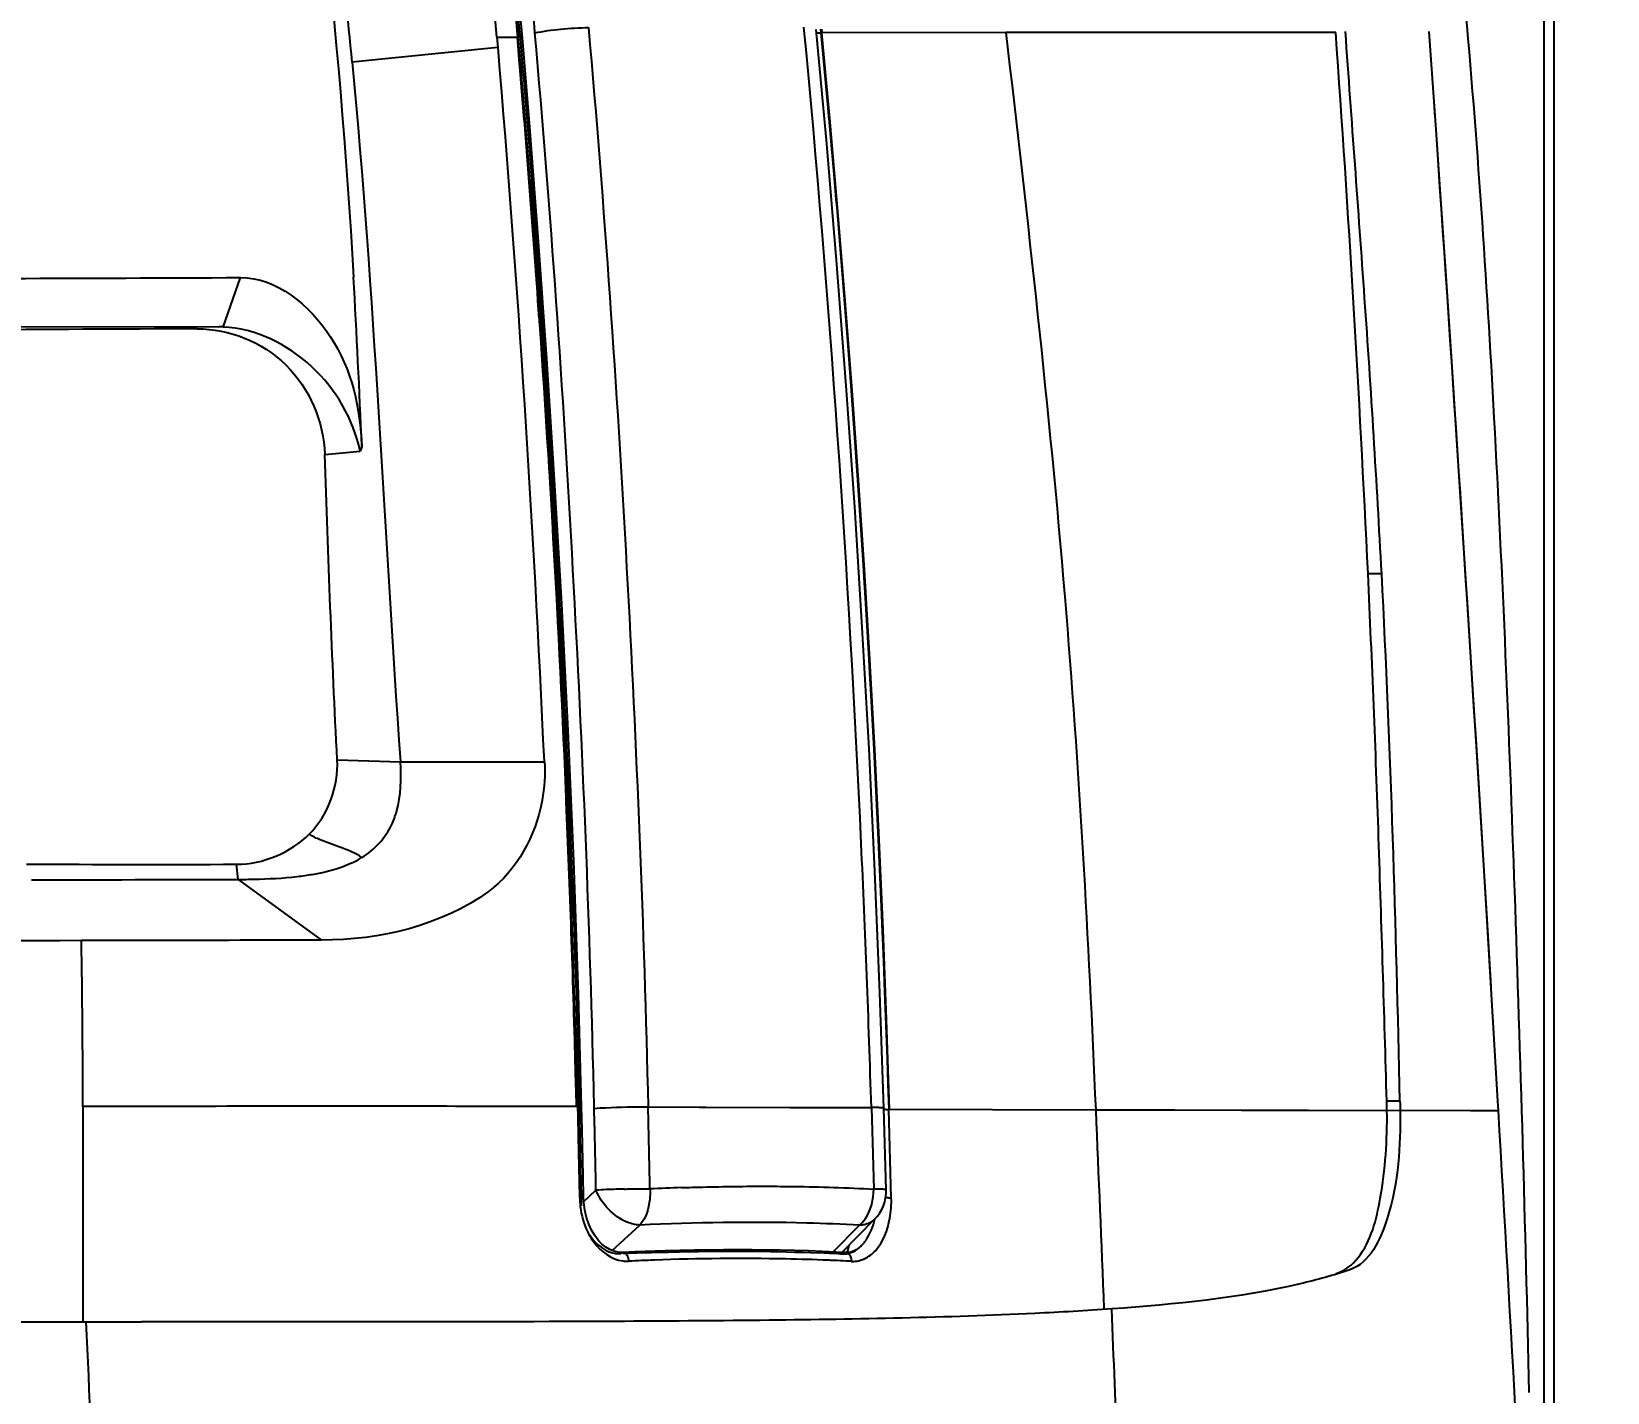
# Model space of a CAD drawing. Header units: millimetres. Extents: x 0 to 5940, y 0 to 4200.
# Drawn here: x 2946.6 to 3032.4, y 3065 to 3139.1 of the extents above; entities that cross this region are included whole.
import ezdxf

# ---------------------------------------------------------------- set-up
doc = ezdxf.new("R2010")
doc.units = ezdxf.units.MM
doc.header["$LTSCALE"] = 32.67
doc.header["$PDMODE"] = 3
doc.header["$PDSIZE"] = 8
doc.layers.get('0').update_dxf_attribs({"linetype": 'CONTINUOUS'})
doc.layers.get('Defpoints').update_dxf_attribs({"linetype": 'CONTINUOUS'})
doc.layers.add('00_COMPONENTS', color=7, linetype='CONTINUOUS')
doc.styles.get("Standard").update_dxf_attribs({"font": 'simfang.ttf'})
doc.dimstyles.get("Standard").update_dxf_attribs({"dimtxt": 3, "dimasz": 3, "dimexe": 2.5, "dimexo": 0.5, "dimtad": 1, "dimdsep": 46, "dimtxsty": 'Standard', "dimblk": '_FILLED', "dimblk1": '_FILLED', "dimblk2": '_FILLED', "dimcen": 0.09, "dimclrt": 3, "dimazin": 2, "dimtol": 1, "dimtp": 0.01, "dimtm": 0.01, "dimtfac": 1, "dimtofl": 0, "dimtmove": 0, "dimatfit": 3, "dimldrblk": '_FILLED', "dimfxl": 1, "dimtolj": 1, "dimarcsym": 0})

# ---------------------------------------------------------------- blocks, each defined once
blk = doc.blocks.new('_FILLED')
at = {"color": 0, "linetype": 'ByBlock'}
blk.add_solid([(0, 0), (-1, 0.1667), (-1, -0.1667)], dxfattribs=at)
blk = doc.blocks.new('*D8')
at = {"color": 4, "lineweight": -2, "transparency": 16777216}
for p, q in [((2405.184, 3220.752), (3108.866, 3220.752)), ((3106.366, 3200.752), (3106.366, 3106.419)), ((3106.366, 2990.836), (3106.366, 3085.169)), ((2405.184, 2970.836), (3108.866, 2970.836))]:
    blk.add_line(p, q, dxfattribs=at)
at = {"layer": 'Defpoints', "color": 0, "transparency": 16777216}
for p in [(2404.684, 3220.752), (2404.684, 2970.836), (3106.366, 2970.836)]:
    blk.add_point(p, dxfattribs=at)
at = {"color": 4, "lineweight": -2, "transparency": 16777216, "xscale": 20, "yscale": 20, "zscale": 20}
for p, rotation in [((3106.366, 3220.752), 90), ((3106.366, 2970.836), 270)]:
    blk.add_blockref('_FILLED', p, dxfattribs=dict(at, rotation=rotation))
at = {"color": 3, "transparency": 16777216, "insert": (3106.366, 3095.794), "char_height": 20, "attachment_point": 5}
blk.add_mtext('\\A1;250', dxfattribs=at)

msp = doc.modelspace()

# ---------------------------------------------------------------- linework, layer by layer
at = {"color": 7}
msp.add_line((3028.93379, 3156.85494), (3028.93379, 3024.47756), dxfattribs=at)
msp.add_open_spline([(3022.39979, 3159.24495), (3023.35529, 3153.13968), (3024.89413, 3139.42419), (3026.36799, 3117.07652), (3027.4011, 3091.78633), (3027.91443, 3074.09439), (3028.11984, 3065.00128)], degree=3, knots=[0, 0, 0, 0, 0.19624407, 0.43793216, 0.71115769, 1, 1, 1, 1], dxfattribs=at)
at = {"layer": '00_COMPONENTS', "color": 7}
for p, q in [((3029.48379, 3147.83619), (3029.48379, 3003.47391)), ((2973.31788, 3138.76785), (2973.20263, 3140.07995)), ((2971.93046, 3138.79622), (2971.97894, 3138.23252)), ((3023.07865, 3133.48977), (3022.69312, 3139.10692)), ((3023.26763, 3130.76887), (3023.08102, 3133.48993)), ((3023.19544, 3131.82736), (3023.08157, 3133.48997)), ((2956.79373, 3123.01619), (2944.74796, 3123.02294)), ((3026.06949, 3086.99149), (3025.66245, 3093.71813)), ((3026.06234, 3087.11095), (3025.82267, 3091.08669)), ((2976.56571, 3079.27695), (2976.53555, 3080.55657)), ((2993.12666, 3076.04354), (2992.99511, 3080.47823)), ((3021.09898, 3080.8543), (3020.38013, 3080.85574)), ((3020.39031, 3080.37582), (3020.38726, 3080.53536)), ((3021.09898, 3080.8543), (3021.10228, 3080.69363)), ((3021.10228, 3080.69363), (3021.10462, 3080.5334)), ((3021.10462, 3080.5334), (3021.10619, 3080.37354)), ((3026.46264, 3080.35641), (3026.43256, 3080.86907)), ((2976.62187, 3076.79868), (2976.56571, 3079.27695)), ((2976.64718, 3075.63631), (2976.62187, 3076.79868)), ((2992.49465, 3074.43379), (2990.71551, 3072.62918)), ((2977.08757, 3073.83275), (2976.93714, 3074.16047)), ((2977.25973, 3073.54331), (2977.08757, 3073.83275)), ((2977.45011, 3073.29233), (2977.25973, 3073.54331)), ((2978.07365, 3072.78886), (2977.85881, 3072.91773)), ((2979.46612, 3072.65895), (2978.78772, 3072.62897)), ((2990.3894, 3072.64583), (2988.89334, 3072.70787)), ((2991.76669, 3072.98325), (2991.72188, 3072.93777)), ((2990.91834, 3072.61882), (2990.3894, 3072.64583)), ((2991.06445, 3072.62189), (2990.92151, 3072.61866)), ((2767.23431, 3068.84097), (2949.55995, 3068.84296)), ((2949.55986, 3068.84291), (2952.57379, 3068.84294))]:
    msp.add_line(p, q, dxfattribs=at)
at = {"layer": '00_COMPONENTS', "color": 4}
for p, q in [((2971.93084, 3138.79618), (2973.04292, 3138.79625)), ((2989.54993, 3139.24134), (2989.56974, 3139.03419)), ((2989.59748, 3139.23999), (2989.61745, 3139.03287)), ((2999.66182, 3139.04281), (2989.61789, 3139.03286)), ((3017.59838, 3139.06074), (2999.66182, 3139.04284)), ((3023.08157, 3133.48997), (3022.6932, 3139.1053)), ((2971.97818, 3138.23243), (2964.04968, 3137.43473)), ((2957.02527, 3123.01606), (2957.97685, 3125.70705)), ((2964.57703, 3116.49611), (2964.48761, 3116.24996)), ((2962.55922, 3116.0831), (2964.48762, 3116.25028)), ((3020.10322, 3109.57858), (3019.35882, 3109.58035)), ((2963.23647, 3099.445), (2966.6771, 3099.33588)), ((2966.6771, 3099.33588), (2974.53255, 3099.33962)), ((2957.84486, 3092.93753), (2957.75658, 3093.76045)), ((2957.84486, 3092.93753), (2962.37965, 3089.63038)), ((3026.43256, 3080.86907), (3026.06949, 3086.99149)), ((2949.38735, 3080.56881), (2949.38736, 3068.85676)), ((2976.32134, 3080.57072), (2976.3344, 3080.02601)), ((2976.40655, 3080.53772), (2976.41953, 3079.99119)), ((2977.22816, 3080.47217), (2977.22572, 3080.57326)), ((2980.16371, 3080.55238), (2982.95832, 3080.54306)), ((2982.95832, 3080.54306), (2983.3053, 3080.54193)), ((2983.3053, 3080.54193), (2987.88932, 3080.52746)), ((2987.88932, 3080.52746), (2992.31713, 3080.51483)), ((2992.31724, 3080.51452), (2992.44843, 3076.07606)), ((2993.10907, 3080.41079), (2993.26101, 3080.41168)), ((2993.40447, 3075.60272), (2993.26106, 3080.41169)), ((3004.54893, 3080.37991), (2993.26108, 3080.41168)), ((3020.39102, 3080.34398), (3004.54898, 3080.37998)), ((3008.83328, 3080.36911), (3004.54898, 3080.37998)), ((3020.39031, 3080.37582), (3024.94514, 3080.36211)), ((2976.3344, 3080.02601), (2976.36014, 3078.93415)), ((2976.41953, 3079.99119), (2976.44506, 3078.89812)), ((3012.70381, 3080.36002), (3008.83328, 3080.36911)), ((3016.12169, 3080.35259), (3012.70381, 3080.36002)), ((3024.94514, 3080.36211), (3026.46264, 3080.35641)), ((2976.36014, 3078.93415), (2976.3977, 3077.29354)), ((2976.44506, 3078.89812), (2976.48226, 3077.25843)), ((2976.3977, 3077.29354), (2976.43402, 3075.64988)), ((2976.48226, 3077.25843), (2976.51815, 3075.61865)), ((2976.65996, 3075.40096), (2977.32529, 3076.01389)), ((2993.25019, 3075.60185), (2993.40443, 3075.60272)), ((2978.20518, 3072.73397), (2979.70719, 3074.11769)), ((2990.23934, 3072.65205), (2991.67927, 3074.11259)), ((2991.76669, 3072.98325), (2991.77317, 3072.98979)), ((2978.78422, 3072.62877), (2978.78772, 3072.62897)), ((2990.63513, 3072.54765), (2990.72118, 3072.54357)), ((2990.63563, 3072.54808), (2990.72113, 3072.54353)), ((2949.56003, 3068.85606), (2949.55995, 3068.84296)), ((2952.57329, 3068.84298), (2952.57342, 3068.85625))]:
    msp.add_line(p, q, dxfattribs=at)
at = {"layer": '00_COMPONENTS', "color": 40}
for p, q in [((2973.09949, 3138.79632), (2973.04294, 3138.79631)), ((2989.6175, 3139.03288), (2989.56988, 3139.03284)), ((2976.32134, 3080.57072), (2976.26295, 3080.57084))]:
    msp.add_line(p, q, dxfattribs=at)
for points in [[(2970.78044, 3161.59048), (2971.1381, 3158.3428), (2971.4843, 3155.09209), (2971.81902, 3151.83845), (2972.14226, 3148.58196), (2972.454, 3145.32272), (2972.75423, 3142.06081), (2973.04296, 3138.79632)], [(2973.09961, 3138.79634), (2972.81041, 3142.06082), (2972.50969, 3145.32272), (2972.19746, 3148.58196), (2971.87373, 3151.83845), (2971.53851, 3155.0921), (2971.1918, 3158.34281), (2970.83362, 3161.59051)], [(2974.73974, 3116.82388), (2974.53617, 3119.96842), (2974.32204, 3123.11116), (2974.09736, 3126.25201), (2973.86214, 3129.39091), (2973.61637, 3132.52777), (2973.36006, 3135.66252), (2973.09323, 3138.79507)], [(2989.56974, 3139.03419), (2990.02223, 3134.17479), (2990.44835, 3129.31056), (2990.84821, 3124.44054), (2991.22179, 3119.5651), (2991.56905, 3114.68462), (2991.88996, 3109.79947), (2992.18451, 3104.91002), (2992.45267, 3100.01667), (2992.69442, 3095.11978), (2992.90973, 3090.21973), (2993.0986, 3085.31691), (2993.26101, 3080.41169)], [(2993.31306, 3080.41148), (2993.14997, 3085.31668), (2992.96046, 3090.21947), (2992.74456, 3095.11949), (2992.50229, 3100.01636), (2992.23366, 3104.9097), (2991.93869, 3109.79914), (2991.61741, 3114.68429), (2991.26984, 3119.56479), (2990.89601, 3124.44026), (2990.49594, 3129.31032), (2990.06967, 3134.1746), (2989.61722, 3139.03272)], [(2976.32016, 3080.57063), (2976.21368, 3084.60627), (2976.08991, 3088.64041), (2975.94884, 3092.67291), (2975.79049, 3096.70358), (2975.61487, 3100.73227), (2975.42197, 3104.75881), (2975.21181, 3108.78304), (2974.9844, 3112.80478), (2974.73974, 3116.82388)]]:
    msp.add_lwpolyline(points, dxfattribs=at)
at = {"layer": '00_COMPONENTS', "color": 7}
for points in [[(2976.53542, 3080.55667), (2976.37034, 3086.66638), (2976.11992, 3093.94654), (2975.81571, 3101.04031), (2975.46448, 3107.95033), (2975.07476, 3114.69705), (2974.65302, 3121.27451), (2974.20317, 3127.6777), (2973.72496, 3133.90581), (2973.31788, 3138.76785)], [(2992.99526, 3080.47871), (2992.78266, 3086.75752), (2992.51133, 3093.39086), (2992.19031, 3100.04508), (2991.8235, 3106.6563), (2991.41221, 3113.22357), (2990.95287, 3119.80864), (2990.44411, 3126.41438), (2989.88907, 3132.98373), (2989.317, 3139.21294)], [(3023.01559, 3134.44404), (3022.93936, 3135.55557), (3022.6932, 3139.1053)], [(3025.82267, 3091.08669), (3025.57463, 3095.15566), (3025.31788, 3099.31759), (3025.05158, 3103.57851), (3024.7757, 3107.93175), (3024.49121, 3112.358), (3024.19845, 3116.85075), (3023.89699, 3121.41655), (3023.58677, 3126.05586), (3023.26763, 3130.76887)], [(2957.02529, 3123.01603), (2956.99992, 3123.01701), (2956.9745, 3123.01788), (2956.94904, 3123.01863), (2956.92353, 3123.01927), (2956.89797, 3123.01979), (2956.87237, 3123.02021), (2956.84672, 3123.02051), (2956.82103, 3123.02069), (2956.7953, 3123.02077)], [(3020.38726, 3080.53536), (3020.38585, 3080.64198), (3020.38492, 3080.69537), (3020.38359, 3080.74879), (3020.382, 3080.80225), (3020.38013, 3080.85574)], [(2976.93714, 3074.16047), (2976.81244, 3074.52589), (2976.71941, 3074.92359), (2976.66293, 3075.34532), (2976.64741, 3075.6363)], [(2977.85881, 3072.91773), (2977.6515, 3073.08399), (2977.45011, 3073.29233)], [(2978.49623, 3072.6471), (2978.28816, 3072.69934), (2978.07365, 3072.78886)], [(2988.89334, 3072.70787), (2987.37306, 3072.74994), (2985.83302, 3072.77185), (2984.27375, 3072.7736), (2982.69184, 3072.75534), (2981.08776, 3072.71708), (2979.46612, 3072.65895)], [(2991.76786, 3072.98442), (2991.6417, 3072.87037), (2991.49882, 3072.7699), (2991.3532, 3072.69543), (2991.20734, 3072.64653), (2991.06445, 3072.62189)], [(2978.78686, 3072.62893), (2978.70495, 3072.6277), (2978.49623, 3072.6471)], [(2869.89406, 3068.83592), (2890.06114, 3068.83583), (2910.05274, 3068.83672), (2929.88568, 3068.83898), (2949.55995, 3068.84296)]]:
    msp.add_lwpolyline(points, dxfattribs=at)
for centre, radius, start, end in [((2677.05267, 3113.12508), 295.99359, 4.9754469, 6.2667301), ((2513.53963, 3094.06409), 452.59288, 5.4989238, 6.4138119), ((1809.51824, 3052.06479), 1211.20784, 2.72178082, 4.1188587), ((1996.38849, 3055.4945), 979.10675, 2.56655324, 4.84748529), ((-2300.03662, 2768.0932), 5335.64449, 3.49883414, 3.90892009), ((2300.05824, 3088.61528), 665.10343, 2.40257363, 3.1993881), ((2122.36709, 3061.58342), 899.01819, 3.06026218, 4.01864477), ((1870.98104, 3056.17473), 1149.61893, 1.94660334, 2.66263727), ((-26.04173, 2994.00463), 3047.65964, 1.63301579, 1.90328762), ((2953.31936, 5443.41968), 2349.66352, 269.82934657, 270.10820028), ((-2727.57165, 2743.35602), 5763.88851, 3.003187508, 3.351851434), ((2990.928, 3075.97833), 2.2, 315.4069004, 1.6550006), ((2990.24065, 3070.17559), 2.755, 74.7444647, 75.6021341)]:
    msp.add_arc(centre, radius, start, end, dxfattribs=at)
at = {"layer": '00_COMPONENTS', "color": 40}
for centre, radius, start, end in [((2075.17754, 3061.182), 901.21375, 3.96463983, 4.94054563), ((2069.03677, 3058.50361), 907.49493, 1.54489873, 2.44158265), ((2110.92047, 3059.7241), 865.59355, 1.38003032, 1.5388853)]:
    msp.add_arc(centre, radius, start, end, dxfattribs=at)
at = {"layer": '00_COMPONENTS', "color": 4}
for centre, radius, start, end in [((2037.32444, 3057.89263), 939.21065, 1.38359926, 4.94158592), ((2418.63658, 3080.57122), 530.75077, 359.9997392, 0.9748664), ((845.20362, 3031.89699), 2132.57805, 1.18536927, 1.30517809), ((920.82453, 3032.13016), 2059.90885, 1.22274689, 1.34698168), ((2993.29164, 3068.03627), 12.37586, 90.8452301, 91.3623746), ((2986.69105, 2934.39827), 141.83461, 91.9055739, 92.5970437), ((2981.38841, 3075.71895), 4.95488, 180.7987643, 186.938671), ((2980.71198, 3075.45485), 4.19703, 177.7632638, 184.051091), ((2993.4405, 3062.37442), 13.2288, 90.8242938, 91.5023953), ((2985.08124, 2934.48387), 138.21979, 92.0890469, 92.6086418), ((2985.57197, 2932.3293), 139.97185, 92.0723542, 92.6465228), ((2985.11988, 2968.01439), 104.67911, 86.9795744, 87.6340338), ((2985.53932, 2964.99497), 107.2973, 87.4675263, 87.6399317), ((2985.61626, 2966.71248), 105.57806, 87.1036589, 87.4680566), ((2985.70131, 2968.41299), 103.87543, 86.9448821, 87.1031127), ((2991.30501, 3073.63257), 1.49333, 267.4105854, 277.2907481), ((871.82963, 2965.42416), 2080.30224, 2.20137048, 2.84954199)]:
    msp.add_arc(centre, radius, start, end, dxfattribs=at)
at = {"layer": '00_COMPONENTS', "color": 7}
for points in [[(2960.24098, 3166.00416), (2961.72573, 3152.60089), (2963.36597, 3139.19915), (2964.12505, 3125.73528)], [(3019.17486, 3124.5876), (3018.83822, 3129.43007), (3018.47276, 3134.27049), (3018.12821, 3139.11241)], [(2964.04966, 3137.43473), (2965.25988, 3124.76261), (2965.78326, 3112.03424), (2966.6771, 3099.33588)], [(2945.47985, 3125.66155), (2949.64586, 3125.67505), (2953.81187, 3125.6903), (2957.97787, 3125.70735)], [(2955.61168, 3122.91905), (2951.46675, 3122.90222), (2947.32185, 3122.8802), (2943.17697, 3122.85568)], [(2963.23652, 3099.445), (2962.94677, 3104.98795), (2962.751, 3110.53558), (2962.55923, 3116.08278)], [(3021.09906, 3080.85439), (3020.87948, 3090.43235), (3020.60791, 3100.0114), (3020.10322, 3109.57858)], [(2961.71775, 3095.4051), (2962.73777, 3096.41963), (2963.31182, 3098.00832), (2963.23652, 3099.445)], [(2964.58305, 3094.13064), (2965.27113, 3094.55004), (2965.86586, 3095.19222), (2966.20508, 3095.92316)], [(2957.75658, 3093.76035), (2959.18626, 3093.76307), (2960.70409, 3094.39688), (2961.71775, 3095.4051)], [(2964.01968, 3093.83343), (2964.21184, 3093.92122), (2964.40928, 3094.01009), (2964.57108, 3094.14594)], [(2946.59215, 3092.91423), (2950.34306, 3092.91962), (2954.09396, 3092.92713), (2957.84486, 3092.93753)], [(2971.46706, 3092.27555), (2968.92164, 3090.41159), (2965.53445, 3089.63501), (2962.37954, 3089.6301)], [(3017.62502, 3071.48486), (3018.09361, 3071.62976), (3018.51893, 3071.95594), (3018.8205, 3072.34276)]]:
    msp.add_open_spline(points, degree=3, dxfattribs=at)
at = {"layer": '00_COMPONENTS', "color": 4}
for points, knots in [([(2973.09944, 3138.79662), (2972.93173, 3140.72622), (2972.24946, 3148.33138), (2971.46856, 3155.92766), (2970.83319, 3161.59094)], [0, 0, 0, 0, 0.25366073, 1, 1, 1, 1]), ([(2970.91938, 3161.49354), (2971.55584, 3155.83481), (2972.33837, 3148.24455), (2973.02239, 3140.6454), (2973.19056, 3138.71728)], [0, 0, 0, 0, 0.74633353, 1, 1, 1, 1]), ([(2974.00149, 3139.02818), (2973.83194, 3140.9348), (2973.13621, 3148.52682), (2972.34278, 3156.1099), (2971.69344, 3161.78253)], [0, 0, 0, 0, 0.25107424, 1, 1, 1, 1]), ([(2973.31787, 3138.76796), (2973.31566, 3138.7891), (2973.20742, 3138.78823), (2973.1527, 3138.79668), (2973.10007, 3138.79632)], [0, 0, 0, 0, 0.28760216, 1, 1, 1, 1]), ([(2973.18155, 3138.71531), (2973.21599, 3138.72249), (2973.25269, 3138.7337), (2973.31911, 3138.75373), (2973.31788, 3138.76785)], [0, 0, 0, 0, 0.71285956, 1, 1, 1, 1]), ([(2977.22559, 3080.57325), (2977.00236, 3090.31859), (2976.20771, 3109.82264), (2974.86618, 3129.29742), (2974.00114, 3139.0281)], [0, 0, 0, 0, 0.49945768, 1, 1, 1, 1]), ([(2974.00148, 3139.02824), (2974.46201, 3139.12938), (2975.43484, 3139.25347), (2976.41199, 3139.31985), (2976.91881, 3139.32074)], [0, 0, 0, 0, 0.48195038, 1, 1, 1, 1]), ([(2976.91863, 3139.32072), (2977.77874, 3129.53691), (2979.12963, 3109.95814), (2979.93312, 3090.34972), (2980.16371, 3080.55238)], [0, 0, 0, 0, 0.50054735, 1, 1, 1, 1]), ([(2992.31736, 3080.51486), (2992.17168, 3085.30881), (2991.41569, 3104.94049), (2990.06062, 3124.55066), (2988.65009, 3139.33346)], [0, 0, 0, 0, 0.24412782, 1, 1, 1, 1]), ([(2989.33424, 3139.02658), (2989.37656, 3139.02929), (2989.45507, 3139.03308), (2989.5337, 3139.03382), (2989.56987, 3139.03284)], [0, 0, 0, 0, 0.53956983, 1, 1, 1, 1]), ([(2989.56963, 3139.03419), (2990.03005, 3134.20286), (2991.74614, 3114.69647), (2992.80962, 3095.13315), (2993.26088, 3080.41187)], [0, 0, 0, 0, 0.24784819, 1, 1, 1, 1]), ([(3004.549, 3080.37986), (3004.15443, 3089.7011), (3003.07175, 3109.30688), (3000.84521, 3128.81388), (2999.66182, 3139.04281)], [0, 0, 0, 0, 0.47535093, 1, 1, 1, 1]), ([(2973.19561, 3138.71838), (2973.61424, 3133.9142), (2975.10038, 3114.54619), (2976.06283, 3095.13621), (2976.4114, 3080.53809)], [0, 0, 0, 0, 0.24826096, 1, 1, 1, 1]), ([(2964.58305, 3094.13064), (2963.90109, 3094.59021), (2962.85332, 3094.82459), (2961.89726, 3095.27151), (2961.71796, 3095.40511)], [0, 0, 0, 0, 0.78622457, 1, 1, 1, 1]), ([(2976.31751, 3080.57073), (2973.78891, 3080.57585), (2964.8122, 3080.59195), (2955.83545, 3080.58396), (2949.38735, 3080.56881)], [0, 0, 0, 0, 0.28168498, 1, 1, 1, 1]), ([(2976.53554, 3080.55667), (2976.53337, 3080.57592), (2976.42307, 3080.5521), (2976.37365, 3080.57026), (2976.32134, 3080.57072)], [0, 0, 0, 0, 0.27027973, 1, 1, 1, 1]), ([(2976.40655, 3080.53771), (2976.43857, 3080.54014), (2976.46702, 3080.55172), (2976.53582, 3080.54511), (2976.53555, 3080.55657)], [0, 0, 0, 0, 0.73677607, 1, 1, 1, 1]), ([(2977.22789, 3080.47236), (2977.44121, 3080.48801), (2978.41901, 3080.5398), (2979.39855, 3080.56105), (2980.1637, 3080.55264)], [0, 0, 0, 0, 0.21845977, 1, 1, 1, 1]), ([(2992.99526, 3080.47871), (2992.99478, 3080.49474), (2992.90303, 3080.48947), (2992.80066, 3080.51144), (2992.574, 3080.5105), (2992.41285, 3080.51448), (2992.31769, 3080.51485)], [0, 0, 0, 0, 0.07073809, 0.2671085, 0.5803862, 1, 1, 1, 1]), ([(2978.87345, 3076.0772), (2978.99681, 3076.07995), (2979.46037, 3076.08852), (2979.92408, 3076.09118), (2980.26432, 3076.08726)], [0, 0, 0, 0, 0.26612233, 1, 1, 1, 1]), ([(2980.26431, 3076.08726), (2980.27562, 3075.89451), (2980.26165, 3075.20898), (2980.04578, 3074.4826), (2979.70719, 3074.11769)], [0, 0, 0, 0, 0.27947609, 1, 1, 1, 1]), ([(2981.97471, 3076.15444), (2982.36601, 3076.16745), (2983.9147, 3076.21242), (2985.46417, 3076.23111), (2986.62198, 3076.22908)], [0, 0, 0, 0, 0.25270239, 1, 1, 1, 1]), ([(2986.62198, 3076.22908), (2987.11834, 3076.22821), (2989.0612, 3076.21324), (2991.0038, 3076.15166), (2992.44837, 3076.076)], [0, 0, 0, 0, 0.25547324, 1, 1, 1, 1]), ([(2976.64741, 3075.63632), (2976.64724, 3075.65544), (2976.53268, 3075.63077), (2976.48628, 3075.64938), (2976.43402, 3075.64988)], [0, 0, 0, 0, 0.26786078, 1, 1, 1, 1]), ([(2976.51815, 3075.61865), (2976.55017, 3075.6209), (2976.57893, 3075.63273), (2976.64737, 3075.62481), (2976.64741, 3075.6363)], [0, 0, 0, 0, 0.73627456, 1, 1, 1, 1]), ([(2978.87345, 3076.0772), (2978.72888, 3076.07398), (2978.21258, 3076.06003), (2977.69631, 3076.03936), (2977.3253, 3076.01389)], [0, 0, 0, 0, 0.2799841, 1, 1, 1, 1]), ([(2979.70719, 3074.11769), (2979.47457, 3074.12391), (2978.4474, 3074.39688), (2977.63219, 3075.26321), (2977.3253, 3076.01389)], [0, 0, 0, 0, 0.22295941, 1, 1, 1, 1]), ([(2991.67926, 3074.11259), (2991.80143, 3074.22005), (2992.26636, 3074.77251), (2992.4499, 3075.52389), (2992.44836, 3076.07605)], [0, 0, 0, 0, 0.22759251, 1, 1, 1, 1]), ([(2993.12666, 3076.04186), (2993.12602, 3076.0575), (2993.03563, 3076.05156), (2992.93339, 3076.07349), (2992.7061, 3076.07176), (2992.54409, 3076.07572), (2992.44843, 3076.07606)], [0, 0, 0, 0, 0.06896325, 0.26361289, 0.57846196, 1, 1, 1, 1]), ([(2992.49462, 3074.43381), (2992.34288, 3074.27994), (2992.0539, 3074.14166), (2991.75929, 3074.1143), (2991.67927, 3074.11259)], [0, 0, 0, 0, 0.72971373, 1, 1, 1, 1]), ([(2976.86034, 3073.75829), (2976.96125, 3073.55004), (2977.38892, 3072.82205), (2978.1701, 3072.2472), (2978.78285, 3072.16615)], [0, 0, 0, 0, 0.27241164, 1, 1, 1, 1]), ([(2991.67912, 3074.11246), (2990.72153, 3074.16365), (2986.73257, 3074.31913), (2982.73637, 3074.26076), (2979.70707, 3074.11756)], [0, 0, 0, 0, 0.2402419, 1, 1, 1, 1]), ([(2980.04276, 3072.6118), (2980.84657, 3072.6411), (2983.97864, 3072.72768), (2987.11432, 3072.7005), (2989.44126, 3072.60427)], [0, 0, 0, 0, 0.25671012, 1, 1, 1, 1]), ([(2991.62891, 3072.85805), (2991.65268, 3072.87755), (2991.69955, 3072.91818), (2991.74432, 3072.96112), (2991.76635, 3072.98328)], [0, 0, 0, 0, 0.4959473, 1, 1, 1, 1]), ([(2991.77282, 3072.98982), (2991.81903, 3073.03673), (2991.90817, 3073.13665), (2991.98813, 3073.24402), (2992.02644, 3073.30001)], [0, 0, 0, 0, 0.49252628, 1, 1, 1, 1]), ([(2978.64032, 3072.55351), (2978.66004, 3072.57474), (2978.70363, 3072.61036), (2978.75814, 3072.62703), (2978.78422, 3072.62877)], [0, 0, 0, 0, 0.5257619, 1, 1, 1, 1]), ([(2978.78285, 3072.16615), (2978.83706, 3072.15898), (2978.94569, 3072.14934), (2979.05474, 3072.14936), (2979.10889, 3072.15185)], [0, 0, 0, 0, 0.50221854, 1, 1, 1, 1]), ([(2989.95775, 3072.20125), (2989.19471, 3072.2327), (2986.04647, 3072.32906), (2982.89471, 3072.29583), (2980.51037, 3072.20961)], [0, 0, 0, 0, 0.2424725, 1, 1, 1, 1]), ([(2990.72118, 3072.54358), (2990.74919, 3072.56821), (2990.81093, 3072.60787), (2990.88399, 3072.62067), (2990.91833, 3072.61882)], [0, 0, 0, 0, 0.52027342, 1, 1, 1, 1]), ([(2990.91835, 3072.61882), (2990.97396, 3072.61583), (2991.0935, 3072.56222), (2991.16154, 3072.45585), (2991.18747, 3072.39566)], [0, 0, 0, 0, 0.45938808, 1, 1, 1, 1]), ([(2991.18747, 3072.39566), (2991.20426, 3072.35668), (2991.2292, 3072.27253), (2991.23748, 3072.18534), (2991.23754, 3072.14077)], [0, 0, 0, 0, 0.48779607, 1, 1, 1, 1]), ([(2991.49451, 3072.15132), (2991.57252, 3072.16128), (2991.72837, 3072.19372), (2991.87739, 3072.2496), (2991.94986, 3072.2831)], [0, 0, 0, 0, 0.49618778, 1, 1, 1, 1])]:
    msp.add_open_spline(points, degree=3, knots=knots, dxfattribs=at)
at = {"layer": '00_COMPONENTS', "color": 7}
for points, knots in [([(2957.97762, 3125.7073), (2959.92182, 3125.71546), (2963.65758, 3122.61472), (2964.48864, 3118.57815), (2964.57701, 3116.49677)], [0, 0, 0, 0, 0.48273947, 1, 1, 1, 1]), ([(2955.61164, 3122.91905), (2957.34698, 3122.9261), (2960.99836, 3121.46867), (2962.49805, 3117.85416), (2962.55922, 3116.0831)], [0, 0, 0, 0, 0.49476019, 1, 1, 1, 1]), ([(2964.48762, 3116.25028), (2964.11875, 3117.98038), (2962.25479, 3121.23578), (2958.7855, 3122.94421), (2957.02529, 3123.01603)], [0, 0, 0, 0, 0.50103421, 1, 1, 1, 1]), ([(2966.20513, 3095.92317), (2966.30998, 3096.14907), (2966.70569, 3097.24067), (2966.74076, 3098.4314), (2966.6771, 3099.33588)], [0, 0, 0, 0, 0.21547776, 1, 1, 1, 1]), ([(2974.53028, 3099.33869), (2974.56248, 3098.63998), (2974.41631, 3096.02429), (2973.01822, 3093.41144), (2971.46706, 3092.27555)], [0, 0, 0, 0, 0.26675929, 1, 1, 1, 1]), ([(2961.05718, 3093.0957), (2961.33478, 3093.12783), (2962.3433, 3093.26926), (2963.34643, 3093.52587), (2964.01977, 3093.83343)], [0, 0, 0, 0, 0.27405525, 1, 1, 1, 1]), ([(2957.84486, 3092.93754), (2958.13104, 3092.93835), (2959.20312, 3092.95052), (2960.27622, 3093.0053), (2961.05715, 3093.0957)], [0, 0, 0, 0, 0.26688063, 1, 1, 1, 1]), ([(2949.3114, 3089.60287), (2936.65522, 3089.57581), (2884.90163, 3089.66208), (2833.14953, 3090.04745), (2794.05301, 3090.27362)], [0, 0, 0, 0, 0.24454848, 1, 1, 1, 1]), ([(2962.37973, 3089.62458), (2961.3148, 3089.6241), (2956.95834, 3089.62123), (2952.60189, 3089.61295), (2949.31036, 3089.60666)], [0, 0, 0, 0, 0.24444822, 1, 1, 1, 1]), ([(3021.10613, 3080.37356), (3021.11831, 3078.39363), (3021.00126, 3075.41627), (3019.45755, 3072.05614), (3018.36869, 3071.68098)], [0, 0, 0, 0, 0.63224745, 1, 1, 1, 1]), ([(3018.8205, 3072.34276), (3019.52667, 3073.24854), (3020.23723, 3076.03931), (3020.41164, 3078.74818), (3020.39102, 3080.34398)], [0, 0, 0, 0, 0.41848875, 1, 1, 1, 1]), ([(2991.09087, 3073.009), (2991.07875, 3072.95133), (2991.05216, 3072.8372), (2991.02035, 3072.7244), (2991.00319, 3072.66877)], [0, 0, 0, 0, 0.50301424, 1, 1, 1, 1]), ([(3018.36855, 3071.68155), (3017.48116, 3071.38025), (3013.2411, 3070.22647), (3008.84661, 3069.80217), (3005.407, 3069.55305)], [0, 0, 0, 0, 0.21367924, 1, 1, 1, 1]), ([(3005.40567, 3069.55298), (3004.00995, 3069.45184), (2997.80106, 3069.09718), (2991.5815, 3068.98993), (2986.76292, 3068.93503)], [0, 0, 0, 0, 0.22504362, 1, 1, 1, 1]), ([(2986.76292, 3068.93503), (2984.14037, 3068.90515), (2972.74364, 3068.82806), (2961.34665, 3068.84349), (2952.57248, 3068.84366)], [0, 0, 0, 0, 0.23012569, 1, 1, 1, 1])]:
    msp.add_open_spline(points, degree=3, knots=knots, dxfattribs=at)
at = {"layer": '00_COMPONENTS', "color": 40}
msp.add_open_spline([(2974.23461, 3123.49265), (2974.55236, 3118.91625), (2975.09703, 3110.14671), (2975.52932, 3101.36138), (2975.70785, 3097.16359)], degree=3, knots=[0, 0, 0, 0, 0.52254205, 1, 1, 1, 1], dxfattribs=at)
at = {"layer": '00_COMPONENTS', "color": 4}
for points in [[(3005.00001, 3069.54661), (3004.85232, 3073.15782), (3004.70179, 3076.76892), (3004.54893, 3080.37991)], [(2993.32614, 3074.48675), (2993.39066, 3074.85403), (2993.41516, 3075.22997), (2993.40443, 3075.60272)], [(2976.46982, 3075.12037), (2976.527, 3074.65152), (2976.65437, 3074.18333), (2976.86034, 3073.75829)], [(2992.02644, 3073.30001), (2992.26064, 3073.64229), (2992.41496, 3074.04232), (2992.51214, 3074.44551)], [(2992.53615, 3072.71952), (2992.97478, 3073.19276), (2993.21451, 3073.85123), (2993.32614, 3074.48675)], [(2976.95863, 3073.62777), (2977.28224, 3073.04662), (2977.97632, 3072.51449), (2978.64035, 3072.55355)], [(2990.72118, 3072.54358), (2991.0405, 3072.51955), (2991.3814, 3072.65488), (2991.62891, 3072.85805)], [(2991.94986, 3072.2831), (2992.17102, 3072.3853), (2992.37053, 3072.54084), (2992.53615, 3072.71952)], [(2978.78772, 3072.62897), (2978.97923, 3072.63791), (2979.09803, 3072.34326), (2979.10889, 3072.15186)], [(3005.73357, 3061.4554), (3005.62659, 3064.1547), (3005.51763, 3066.85391), (3005.407, 3069.55305)]]:
    msp.add_open_spline(points, degree=3, dxfattribs=at)

# ---------------------------------------------------------------- dimensions: what is measured, and where the dimension line sits
dim = msp.add_linear_dim(base=(3106.36603, 2970.83622), p1=(2404.68379, 3220.75153), p2=(2404.68379, 2970.83622), angle=90, text='250', dimstyle='Standard', override={"dimtxt": 20, "dimasz": 20, "dimtad": 0, "dimtih": 1, "dimtoh": 1, "dimdec": 1, "dimzin": 0, "dimcen": 5.346, "dimclrd": 4, "dimclre": 4, "dimadec": 0, "dimazin": 0, "dimtol": 0, "dimtdec": 1, "dimtzin": 0})
dim.commit()
dim.dimension.update_dxf_attribs({"geometry": '*D8', "text_midpoint": (3106.36603, 3095.79388)})

doc.saveas('drawing.dxf')
